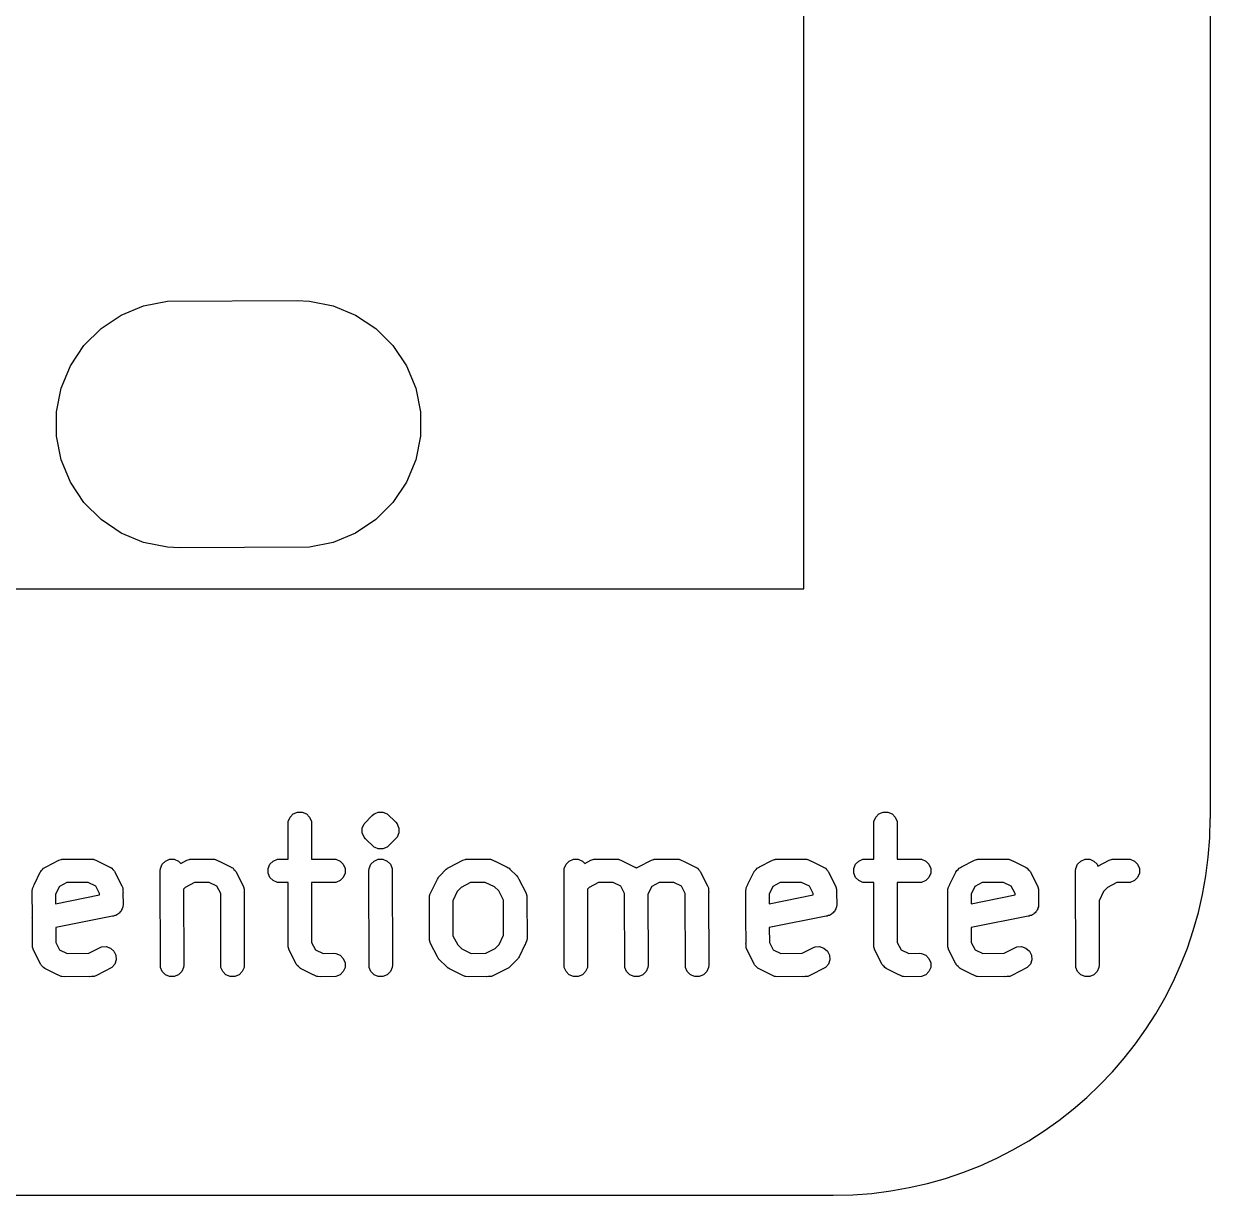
# Model space of a CAD drawing. Extents: x 199.3 to 243.4, y -155.2 to -124.3.
# Drawn here: x 233.33 to 243.4, y -151.6 to -141.65 of the extents above; entities that cross this region are included whole.
import ezdxf

# ---------------------------------------------------------------- set-up
doc = ezdxf.new("R2010")
doc.units = 0
doc.layers.add('BLACK', color=7, linetype='CONTINUOUS')

msp = doc.modelspace()

# ---------------------------------------------------------------- linework, layer by layer
at = {"layer": 'BLACK', "linetype": 'CONTINUOUS'}
for p, q in [((243.4, -132.4), (243.4, -148.4)), ((239.95, -146.45), (239.95, -134.35)), ((234.345201, -144.045213), (234.547082, -144.005056)), ((234.547082, -144.005056), (235.65, -144)), ((235.65, -144), (235.752918, -144.005056)), ((235.752918, -144.005056), (235.954799, -144.045213)), ((233.983887, -144.238339), (234.155033, -144.123983)), ((234.155033, -144.123983), (234.345201, -144.045213)), ((235.954799, -144.045213), (236.144967, -144.123983)), ((236.144967, -144.123983), (236.316113, -144.238339)), ((233.838339, -144.383887), (233.983887, -144.238339)), ((236.316113, -144.238339), (236.461661, -144.383887)), ((233.723983, -144.555033), (233.838339, -144.383887)), ((236.461661, -144.383887), (236.576017, -144.555033)), ((233.645213, -144.745201), (233.723983, -144.555033)), ((236.576017, -144.555033), (236.654787, -144.745201)), ((233.605056, -144.947082), (233.645213, -144.745201)), ((236.654787, -144.745201), (236.694944, -144.947082)), ((233.605056, -145.152918), (233.605056, -144.947082)), ((236.694944, -144.947082), (236.694944, -145.152918)), ((233.645213, -145.354799), (233.605056, -145.152918)), ((236.694944, -145.152918), (236.654787, -145.354799)), ((233.723983, -145.544967), (233.645213, -145.354799)), ((236.654787, -145.354799), (236.576017, -145.544967)), ((233.838339, -145.716113), (233.723983, -145.544967)), ((236.576017, -145.544967), (236.461661, -145.716113)), ((233.983887, -145.861661), (233.838339, -145.716113)), ((236.461661, -145.716113), (236.316113, -145.861661)), ((234.155033, -145.976017), (233.983887, -145.861661)), ((236.316113, -145.861661), (236.144967, -145.976017)), ((234.345201, -146.054787), (234.155033, -145.976017)), ((236.144967, -145.976017), (235.954799, -146.054787)), ((234.547082, -146.094944), (234.345201, -146.054787)), ((234.65, -146.1), (234.547082, -146.094944)), ((235.752918, -146.094944), (234.65, -146.1)), ((235.954799, -146.054787), (235.752918, -146.094944)), ((227.65, -146.45), (239.95, -146.45)), ((235.588281, -148.389185), (235.615871, -148.361595)), ((235.615871, -148.361595), (235.651919, -148.346663)), ((235.651919, -148.346663), (235.690937, -148.346663)), ((235.690937, -148.346663), (235.726985, -148.361595)), ((235.726985, -148.361595), (235.754575, -148.389185)), ((236.286431, -148.374032), (236.301584, -148.361595)), ((236.301584, -148.361595), (236.312142, -148.357221)), ((236.312142, -148.357221), (236.337633, -148.346663)), ((236.337633, -148.346663), (236.376651, -148.346663)), ((236.376651, -148.346663), (236.412699, -148.361595)), ((236.412699, -148.361595), (236.484995, -148.431174)), ((240.559709, -148.389185), (240.587299, -148.361595)), ((240.587299, -148.361595), (240.623347, -148.346663)), ((240.623347, -148.346663), (240.662365, -148.346663)), ((240.662365, -148.346663), (240.698413, -148.361595)), ((240.698413, -148.361595), (240.726003, -148.389185)), ((235.571428, -148.444742), (235.573349, -148.425233)), ((235.57198, -148.746294), (235.571428, -148.444742)), ((235.573349, -148.425233), (235.588281, -148.389185)), ((235.754575, -148.389185), (235.769507, -148.425233)), ((235.769507, -148.425233), (235.770094, -148.745495)), ((236.20192, -148.482376), (236.216852, -148.446328)), ((236.216852, -148.446328), (236.216853, -148.446327)), ((236.216853, -148.446327), (236.286431, -148.374032)), ((236.484995, -148.431174), (236.497432, -148.446327)), ((236.497432, -148.446327), (236.504163, -148.462579)), ((236.504163, -148.462579), (236.512363, -148.482376)), ((240.542856, -148.444742), (240.544777, -148.425233)), ((240.543408, -148.746294), (240.542856, -148.444742)), ((240.544777, -148.425233), (240.559709, -148.389185)), ((240.726003, -148.389185), (240.740935, -148.425233)), ((240.740935, -148.425233), (240.741522, -148.745495)), ((236.20192, -148.521394), (236.20192, -148.482376)), ((236.216852, -148.557442), (236.20192, -148.521394)), ((236.229288, -148.572596), (236.216852, -148.557442)), ((236.497432, -148.557443), (236.427853, -148.629739)), ((236.512363, -148.521394), (236.497432, -148.557443)), ((236.512363, -148.482376), (236.512363, -148.521394)), ((236.301584, -148.642175), (236.229288, -148.572596)), ((236.312142, -148.646548), (236.301584, -148.642175)), ((236.337633, -148.657107), (236.312142, -148.646548)), ((236.376651, -148.657107), (236.337633, -148.657107)), ((236.412699, -148.642175), (236.376651, -148.657107)), ((236.427853, -148.629739), (236.412699, -148.642175)), ((233.517387, -148.811753), (233.626708, -148.755299)), ((233.626708, -148.755299), (233.645016, -148.748293)), ((233.645016, -148.748293), (233.648599, -148.748038)), ((233.648599, -148.748038), (233.65192, -148.746663)), ((233.65192, -148.746663), (233.669912, -148.746523)), ((233.669912, -148.746523), (233.683937, -148.745527)), ((233.683937, -148.745527), (233.68654, -148.746394)), ((233.68654, -148.746394), (233.9, -148.744742)), ((233.9, -148.744742), (233.919509, -148.746663)), ((233.919509, -148.746663), (233.922829, -148.748038)), ((233.922829, -148.748038), (233.926413, -148.748293)), ((233.926413, -148.748293), (233.94409, -148.756845)), ((233.94409, -148.756845), (233.955557, -148.761595)), ((233.955557, -148.761595), (233.957102, -148.76314)), ((233.957102, -148.76314), (234.059008, -148.812442)), ((234.502567, -148.789185), (234.530157, -148.761595)), ((234.530157, -148.761595), (234.566205, -148.746663)), ((234.566205, -148.746663), (234.605223, -148.746663)), ((234.605223, -148.746663), (234.641271, -148.761595)), ((234.641271, -148.761595), (234.661349, -148.781673)), ((234.661349, -148.781673), (234.712421, -148.755299)), ((234.712421, -148.755299), (234.730729, -148.748293)), ((234.730729, -148.748293), (234.734312, -148.748038)), ((234.734312, -148.748038), (234.737633, -148.746663)), ((234.737633, -148.746663), (234.756308, -148.746475)), ((234.756308, -148.746475), (234.769649, -148.745527)), ((234.769649, -148.745527), (234.772019, -148.746317)), ((234.772019, -148.746317), (234.928571, -148.744742)), ((234.928571, -148.744742), (234.94808, -148.746663)), ((234.94808, -148.746663), (234.9514, -148.748038)), ((234.9514, -148.748038), (234.954984, -148.748293)), ((234.954984, -148.748293), (234.972661, -148.756845)), ((234.972661, -148.756845), (234.984128, -148.761595)), ((234.984128, -148.761595), (234.985673, -148.76314)), ((234.985673, -148.76314), (235.087579, -148.812442)), ((235.416852, -148.789185), (235.444442, -148.761595)), ((235.444442, -148.761595), (235.48049, -148.746663)), ((235.48049, -148.746663), (235.57198, -148.746294)), ((235.770094, -148.745495), (235.957142, -148.744742)), ((235.957142, -148.744742), (235.976651, -148.746663)), ((235.976651, -148.746663), (236.012699, -148.761595)), ((236.012699, -148.761595), (236.040289, -148.789185)), ((236.273995, -148.789185), (236.301585, -148.761595)), ((236.301585, -148.761595), (236.337633, -148.746663)), ((236.337633, -148.746663), (236.376651, -148.746663)), ((236.376651, -148.746663), (236.412699, -148.761595)), ((236.412699, -148.761595), (236.440289, -148.789185)), ((236.941655, -148.813975), (237.055278, -148.755299)), ((237.055278, -148.755299), (237.073586, -148.748293)), ((237.073586, -148.748293), (237.077169, -148.748038)), ((237.077169, -148.748038), (237.08049, -148.746663)), ((237.08049, -148.746663), (237.099165, -148.746475)), ((237.099165, -148.746475), (237.112506, -148.745527)), ((237.112506, -148.745527), (237.114876, -148.746317)), ((237.114876, -148.746317), (237.271428, -148.744742)), ((237.271428, -148.744742), (237.290937, -148.746663)), ((237.290937, -148.746663), (237.294257, -148.748038)), ((237.294257, -148.748038), (237.297841, -148.748293)), ((237.297841, -148.748293), (237.315518, -148.756845)), ((237.315518, -148.756845), (237.326985, -148.761595)), ((237.326985, -148.761595), (237.32853, -148.76314)), ((237.32853, -148.76314), (237.430436, -148.812442)), ((237.931138, -148.789185), (237.958728, -148.761595)), ((237.958728, -148.761595), (237.994776, -148.746663)), ((237.994776, -148.746663), (238.033794, -148.746663)), ((238.033794, -148.746663), (238.069842, -148.761595)), ((238.069842, -148.761595), (238.08992, -148.781673)), ((238.08992, -148.781673), (238.140992, -148.755299)), ((238.140992, -148.755299), (238.1593, -148.748293)), ((238.1593, -148.748293), (238.162883, -148.748038)), ((238.162883, -148.748038), (238.166204, -148.746663)), ((238.166204, -148.746663), (238.184879, -148.746475)), ((238.184879, -148.746475), (238.19822, -148.745527)), ((238.19822, -148.745527), (238.20059, -148.746317)), ((238.20059, -148.746317), (238.357142, -148.744742)), ((238.357142, -148.744742), (238.376651, -148.746663)), ((238.376651, -148.746663), (238.379971, -148.748038)), ((238.379971, -148.748038), (238.383555, -148.748293)), ((238.383555, -148.748293), (238.401232, -148.756845)), ((238.401232, -148.756845), (238.412699, -148.761595)), ((238.412699, -148.761595), (238.414244, -148.76314)), ((238.414244, -148.76314), (238.51615, -148.812442)), ((238.545959, -148.811752), (238.655278, -148.755299)), ((238.655278, -148.755299), (238.673586, -148.748293)), ((238.673586, -148.748293), (238.677169, -148.748038)), ((238.677169, -148.748038), (238.68049, -148.746663)), ((238.68049, -148.746663), (238.699166, -148.746475)), ((238.699166, -148.746475), (238.712507, -148.745527)), ((238.712507, -148.745527), (238.714876, -148.746317)), ((238.714876, -148.746317), (238.871428, -148.744742)), ((238.871428, -148.744742), (238.890937, -148.746663)), ((238.890937, -148.746663), (238.894257, -148.748038)), ((238.894257, -148.748038), (238.897841, -148.748293)), ((238.897841, -148.748293), (238.915515, -148.756843)), ((238.915515, -148.756843), (238.926985, -148.761595)), ((238.926985, -148.761595), (238.928531, -148.763141)), ((238.928531, -148.763141), (239.030435, -148.812443)), ((239.574529, -148.811753), (239.68385, -148.755299)), ((239.68385, -148.755299), (239.702158, -148.748293)), ((239.702158, -148.748293), (239.705741, -148.748038)), ((239.705741, -148.748038), (239.709062, -148.746663)), ((239.709062, -148.746663), (239.727054, -148.746523)), ((239.727054, -148.746523), (239.741079, -148.745527)), ((239.741079, -148.745527), (239.743682, -148.746394)), ((239.743682, -148.746394), (239.957142, -148.744742)), ((239.957142, -148.744742), (239.976651, -148.746663)), ((239.976651, -148.746663), (239.979971, -148.748038)), ((239.979971, -148.748038), (239.983555, -148.748293)), ((239.983555, -148.748293), (240.001232, -148.756845)), ((240.001232, -148.756845), (240.012699, -148.761595)), ((240.012699, -148.761595), (240.014244, -148.76314)), ((240.014244, -148.76314), (240.11615, -148.812442)), ((240.38828, -148.789185), (240.41587, -148.761595)), ((240.41587, -148.761595), (240.451918, -148.746663)), ((240.451918, -148.746663), (240.543408, -148.746294)), ((240.741522, -148.745495), (240.92857, -148.744742)), ((240.92857, -148.744742), (240.948079, -148.746663)), ((240.948079, -148.746663), (240.984127, -148.761595)), ((240.984127, -148.761595), (241.011717, -148.789185)), ((241.288814, -148.811753), (241.398135, -148.755299)), ((241.398135, -148.755299), (241.416443, -148.748293)), ((241.416443, -148.748293), (241.420026, -148.748038)), ((241.420026, -148.748038), (241.423347, -148.746663)), ((241.423347, -148.746663), (241.441339, -148.746523)), ((241.441339, -148.746523), (241.455364, -148.745527)), ((241.455364, -148.745527), (241.457967, -148.746394)), ((241.457967, -148.746394), (241.671427, -148.744742)), ((241.671427, -148.744742), (241.690936, -148.746663)), ((241.690936, -148.746663), (241.694256, -148.748038)), ((241.694256, -148.748038), (241.69784, -148.748293)), ((241.69784, -148.748293), (241.715517, -148.756845)), ((241.715517, -148.756845), (241.726984, -148.761595)), ((241.726984, -148.761595), (241.728529, -148.76314)), ((241.728529, -148.76314), (241.830435, -148.812442)), ((242.273994, -148.789185), (242.301584, -148.761595)), ((242.301584, -148.761595), (242.337632, -148.746663)), ((242.337632, -148.746663), (242.37665, -148.746663)), ((242.37665, -148.746663), (242.412698, -148.761595)), ((242.412698, -148.761595), (242.440288, -148.789185)), ((242.44647, -148.80411), (242.540991, -148.755299)), ((242.540991, -148.755299), (242.559299, -148.748293)), ((242.559299, -148.748293), (242.562882, -148.748038)), ((242.562882, -148.748038), (242.566203, -148.746663)), ((242.566203, -148.746663), (242.586293, -148.746374)), ((242.586293, -148.746374), (242.598219, -148.745527)), ((242.598219, -148.745527), (242.600164, -148.746175)), ((242.600164, -148.746175), (242.699998, -148.744742)), ((242.699998, -148.744742), (242.719507, -148.746663)), ((242.719507, -148.746663), (242.755555, -148.761595)), ((242.755555, -148.761595), (242.783145, -148.789185)), ((233.418398, -148.959068), (233.4677, -148.857163)), ((233.4677, -148.857163), (233.469754, -148.853898)), ((233.469754, -148.853898), (233.470267, -148.852362)), ((233.470267, -148.852362), (233.471926, -148.850447)), ((233.471926, -148.850447), (233.478143, -148.840573)), ((233.478143, -148.840573), (233.487615, -148.832357)), ((233.487615, -148.832357), (233.495831, -148.822885)), ((233.495831, -148.822885), (233.502523, -148.819428)), ((233.502523, -148.819428), (233.50762, -148.815009)), ((233.50762, -148.815009), (233.517387, -148.811753)), ((234.059008, -148.812442), (234.062272, -148.814496)), ((234.062272, -148.814496), (234.063809, -148.815009)), ((234.063809, -148.815009), (234.065723, -148.816668)), ((234.065723, -148.816668), (234.075598, -148.822885)), ((234.075598, -148.822885), (234.083813, -148.832357)), ((234.083813, -148.832357), (234.093286, -148.840573)), ((234.093286, -148.840573), (234.096742, -148.847265)), ((234.096742, -148.847265), (234.101162, -148.852362)), ((234.101162, -148.852362), (234.104417, -148.862129)), ((234.104417, -148.862129), (234.160872, -148.97145)), ((234.485714, -148.844742), (234.487635, -148.825233)), ((234.487635, -149.664251), (234.485714, -148.844742)), ((234.487635, -148.825233), (234.502567, -148.789185)), ((235.087579, -148.812442), (235.090843, -148.814496)), ((235.090843, -148.814496), (235.09238, -148.815009)), ((235.09238, -148.815009), (235.094294, -148.816668)), ((235.094294, -148.816668), (235.104169, -148.822885)), ((235.104169, -148.822885), (235.112384, -148.832357)), ((235.112384, -148.832357), (235.121857, -148.840573)), ((235.121857, -148.840573), (235.125313, -148.847265)), ((235.125313, -148.847265), (235.129733, -148.852362)), ((235.129733, -148.852362), (235.132988, -148.862129)), ((235.132988, -148.862129), (235.189443, -148.97145)), ((235.40192, -148.825233), (235.416852, -148.789185)), ((235.40192, -148.864251), (235.40192, -148.825233)), ((235.416852, -148.900299), (235.40192, -148.864251)), ((236.040289, -148.789185), (236.055221, -148.825233)), ((236.055221, -148.864251), (236.040289, -148.900299)), ((236.055221, -148.825233), (236.055221, -148.864251)), ((236.257142, -148.844742), (236.259063, -148.825233)), ((236.259063, -149.664251), (236.257142, -148.844742)), ((236.259063, -148.825233), (236.273995, -148.789185)), ((236.440289, -148.789185), (236.455221, -148.825233)), ((236.455221, -148.825233), (236.457142, -149.644742)), ((236.857988, -148.890416), (236.915003, -148.831175)), ((236.915003, -148.831175), (236.922669, -148.824882)), ((236.922669, -148.824882), (236.924402, -148.822885)), ((236.924402, -148.822885), (236.926293, -148.821908)), ((236.926293, -148.821908), (236.930156, -148.818738)), ((236.930156, -148.818738), (236.941655, -148.813975)), ((237.430436, -148.812442), (237.438834, -148.817728)), ((237.438834, -148.817728), (237.441271, -148.818738)), ((237.441271, -148.818738), (237.442845, -148.820253)), ((237.442845, -148.820253), (237.447026, -148.822885)), ((237.447026, -148.822885), (237.454325, -148.831302)), ((237.454325, -148.831302), (237.513567, -148.888317)), ((237.914285, -148.844742), (237.916206, -148.825233)), ((237.916206, -149.664251), (237.914285, -148.844742)), ((237.916206, -148.825233), (237.931138, -148.789185)), ((238.51615, -148.812442), (238.519414, -148.814496)), ((238.519414, -148.814496), (238.520951, -148.815009)), ((238.520951, -148.815009), (238.522865, -148.816668)), ((238.522865, -148.816668), (238.528981, -148.820519)), ((238.528981, -148.820519), (238.531091, -148.819429)), ((238.531091, -148.819429), (238.536189, -148.815009)), ((238.536189, -148.815009), (238.545959, -148.811752)), ((239.030435, -148.812443), (239.033696, -148.814495)), ((239.033696, -148.814495), (239.035236, -148.815009)), ((239.035236, -148.815009), (239.037152, -148.816671)), ((239.037152, -148.816671), (239.047025, -148.822885)), ((239.047025, -148.822885), (239.055241, -148.832358)), ((239.055241, -148.832358), (239.064713, -148.840573)), ((239.064713, -148.840573), (239.068167, -148.847263)), ((239.068167, -148.847263), (239.07259, -148.852362)), ((239.07259, -148.852362), (239.075846, -148.862133)), ((239.075846, -148.862133), (239.132299, -148.97145)), ((239.47554, -148.959068), (239.524842, -148.857163)), ((239.524842, -148.857163), (239.526896, -148.853898)), ((239.526896, -148.853898), (239.527409, -148.852362)), ((239.527409, -148.852362), (239.529068, -148.850447)), ((239.529068, -148.850447), (239.535285, -148.840573)), ((239.535285, -148.840573), (239.544757, -148.832357)), ((239.544757, -148.832357), (239.552973, -148.822885)), ((239.552973, -148.822885), (239.559665, -148.819428)), ((239.559665, -148.819428), (239.564762, -148.815009)), ((239.564762, -148.815009), (239.574529, -148.811753)), ((240.11615, -148.812442), (240.119414, -148.814496)), ((240.119414, -148.814496), (240.120951, -148.815009)), ((240.120951, -148.815009), (240.122865, -148.816668)), ((240.122865, -148.816668), (240.13274, -148.822885)), ((240.13274, -148.822885), (240.140955, -148.832357)), ((240.140955, -148.832357), (240.150428, -148.840573)), ((240.150428, -148.840573), (240.153884, -148.847265)), ((240.153884, -148.847265), (240.158304, -148.852362)), ((240.158304, -148.852362), (240.161559, -148.862129)), ((240.161559, -148.862129), (240.218014, -148.97145)), ((240.373348, -148.825233), (240.38828, -148.789185)), ((240.373348, -148.864251), (240.373348, -148.825233)), ((240.38828, -148.900299), (240.373348, -148.864251)), ((241.011717, -148.789185), (241.026649, -148.825233)), ((241.026649, -148.864251), (241.011717, -148.900299)), ((241.026649, -148.825233), (241.026649, -148.864251)), ((241.189825, -148.959068), (241.239127, -148.857163)), ((241.239127, -148.857163), (241.241181, -148.853898)), ((241.241181, -148.853898), (241.241694, -148.852362)), ((241.241694, -148.852362), (241.243353, -148.850447)), ((241.243353, -148.850447), (241.24957, -148.840573)), ((241.24957, -148.840573), (241.259042, -148.832357)), ((241.259042, -148.832357), (241.267258, -148.822885)), ((241.267258, -148.822885), (241.27395, -148.819428)), ((241.27395, -148.819428), (241.279047, -148.815009)), ((241.279047, -148.815009), (241.288814, -148.811753)), ((241.830435, -148.812442), (241.833699, -148.814496)), ((241.833699, -148.814496), (241.835236, -148.815009)), ((241.835236, -148.815009), (241.83715, -148.816668)), ((241.83715, -148.816668), (241.847025, -148.822885)), ((241.847025, -148.822885), (241.85524, -148.832357)), ((241.85524, -148.832357), (241.864713, -148.840573)), ((241.864713, -148.840573), (241.868169, -148.847265)), ((241.868169, -148.847265), (241.872589, -148.852362)), ((241.872589, -148.852362), (241.875844, -148.862129)), ((241.875844, -148.862129), (241.932299, -148.97145)), ((242.257141, -148.844742), (242.259062, -148.825233)), ((242.259062, -149.664251), (242.257141, -148.844742)), ((242.259062, -148.825233), (242.273994, -148.789185)), ((242.440288, -148.789185), (242.44647, -148.80411)), ((242.783145, -148.789185), (242.798077, -148.825233)), ((242.798077, -148.864251), (242.783145, -148.900299)), ((242.798077, -148.825233), (242.798077, -148.864251)), ((233.412103, -148.97208), (233.416853, -148.960614)), ((233.416853, -148.960614), (233.418398, -148.959068)), ((233.692389, -148.944579), (233.63017, -148.97671)), ((233.873859, -148.943174), (233.692389, -148.944579)), ((233.93946, -148.974912), (233.873859, -148.943174)), ((234.778199, -148.94453), (234.699136, -148.985359)), ((234.902645, -148.943278), (234.778199, -148.94453)), ((234.968031, -148.974912), (234.902645, -148.943278)), ((235.444442, -148.927889), (235.416852, -148.900299)), ((235.48049, -148.942821), (235.444442, -148.927889)), ((235.499999, -148.944742), (235.48049, -148.942821)), ((235.572343, -148.94445), (235.499999, -148.944742)), ((235.573284, -149.457592), (235.572343, -148.94445)), ((235.976651, -148.942821), (235.770457, -148.943652)), ((235.770457, -148.943652), (235.77139, -149.452593)), ((236.012699, -148.927889), (235.976651, -148.942821)), ((236.040289, -148.900299), (236.012699, -148.927889)), ((236.789826, -149.016211), (236.839128, -148.914306)), ((236.839128, -148.914306), (236.844414, -148.905907)), ((236.844414, -148.905907), (236.845424, -148.903471)), ((236.845424, -148.903471), (236.846939, -148.901896)), ((236.846939, -148.901896), (236.849571, -148.897716)), ((236.849571, -148.897716), (236.857988, -148.890416)), ((237.121056, -148.94453), (237.041993, -148.985359)), ((237.245502, -148.943278), (237.121056, -148.94453)), ((237.324001, -148.981255), (237.245502, -148.943278)), ((237.513567, -148.888317), (237.519861, -148.895986)), ((237.519861, -148.895986), (237.521857, -148.897717)), ((237.521857, -148.897717), (237.522832, -148.899605)), ((237.522832, -148.899605), (237.526004, -148.90347)), ((237.526004, -148.90347), (237.530769, -148.914975)), ((237.530769, -148.914975), (237.589442, -149.028593)), ((238.20677, -148.94453), (238.127707, -148.985359)), ((238.331216, -148.943278), (238.20677, -148.94453)), ((238.396602, -148.974912), (238.331216, -148.943278)), ((238.721055, -148.94453), (238.65874, -148.97671)), ((238.845501, -148.943278), (238.721055, -148.94453)), ((238.910887, -148.974912), (238.845501, -148.943278)), ((239.469245, -148.97208), (239.473995, -148.960614)), ((239.473995, -148.960614), (239.47554, -148.959068)), ((239.749531, -148.944579), (239.687312, -148.97671)), ((239.931001, -148.943174), (239.749531, -148.944579)), ((239.996602, -148.974912), (239.931001, -148.943174)), ((240.41587, -148.927889), (240.38828, -148.900299)), ((240.451918, -148.942821), (240.41587, -148.927889)), ((240.471427, -148.944742), (240.451918, -148.942821)), ((240.543771, -148.94445), (240.471427, -148.944742)), ((240.544712, -149.457592), (240.543771, -148.94445)), ((240.948079, -148.942821), (240.741885, -148.943652)), ((240.741885, -148.943652), (240.742818, -149.452593)), ((240.984127, -148.927889), (240.948079, -148.942821)), ((241.011717, -148.900299), (240.984127, -148.927889)), ((241.18353, -148.97208), (241.18828, -148.960614)), ((241.18828, -148.960614), (241.189825, -148.959068)), ((241.463816, -148.944579), (241.401597, -148.97671)), ((241.645286, -148.943174), (241.463816, -148.944579)), ((241.710887, -148.974912), (241.645286, -148.943174)), ((242.606949, -148.944437), (242.527706, -148.985359)), ((242.719507, -148.942821), (242.606949, -148.944437)), ((242.755555, -148.927889), (242.719507, -148.942821)), ((242.783145, -148.900299), (242.755555, -148.927889)), ((233.4, -149.016171), (233.401921, -148.996662)), ((233.400903, -149.240281), (233.4, -149.016171)), ((233.401921, -148.996662), (233.403296, -148.993341)), ((233.403296, -148.993341), (233.403551, -148.989758)), ((233.403551, -148.989758), (233.412103, -148.97208)), ((233.63017, -148.97671), (233.598264, -149.042658)), ((233.598264, -149.042658), (233.598594, -149.124547)), ((233.598594, -149.124547), (233.971895, -149.048648)), ((233.971733, -149.037407), (233.93946, -148.974912)), ((233.971895, -149.048648), (233.971733, -149.037407)), ((234.160872, -148.97145), (234.167878, -148.989758)), ((234.167878, -148.989758), (234.168132, -148.993341)), ((234.168132, -148.993341), (234.169508, -148.996662)), ((234.169508, -148.996662), (234.169796, -149.016753)), ((234.169796, -149.016753), (234.170644, -149.028679)), ((234.170644, -149.028679), (234.169995, -149.030624)), ((234.169995, -149.030624), (234.171427, -149.130343)), ((234.699136, -148.985359), (234.684204, -149.000874)), ((234.684204, -149.000874), (234.685714, -149.644742)), ((235.000061, -149.036936), (234.968031, -148.974912)), ((235.001921, -149.664251), (235.000061, -149.036936)), ((235.189443, -148.97145), (235.196449, -148.989758)), ((235.196449, -148.989758), (235.196703, -148.993341)), ((235.196703, -148.993341), (235.198079, -148.996662)), ((235.198079, -148.996662), (235.198128, -149.013391)), ((235.198128, -149.013391), (235.199215, -149.028679)), ((235.199215, -149.028679), (235.198183, -149.031774)), ((235.198183, -149.031774), (235.2, -149.644742)), ((236.771428, -149.073314), (236.773349, -149.053805)), ((236.773349, -149.053805), (236.774724, -149.050484)), ((236.774724, -149.050484), (236.774979, -149.046901)), ((236.774979, -149.046901), (236.783531, -149.029223)), ((236.783531, -149.029223), (236.788281, -149.017757)), ((236.788281, -149.017757), (236.789826, -149.016211)), ((237.007941, -149.02074), (236.96975, -149.099681)), ((237.041993, -148.985359), (237.007941, -149.02074)), ((237.359383, -149.015308), (237.324001, -148.981255)), ((237.400109, -149.094173), (237.359383, -149.015308)), ((237.589442, -149.028593), (237.596448, -149.046902)), ((237.596448, -149.046902), (237.596702, -149.050484)), ((237.596702, -149.050484), (237.598078, -149.053805)), ((237.598078, -149.053805), (237.598169, -149.071129)), ((237.598169, -149.071129), (237.599214, -149.085822)), ((238.127707, -148.985359), (238.112775, -149.000874)), ((238.112775, -149.000874), (238.114285, -149.644742)), ((238.428632, -149.036936), (238.396602, -148.974912)), ((238.430492, -149.664251), (238.428632, -149.036936)), ((238.65874, -148.97671), (238.626786, -149.042758)), ((238.626786, -149.042758), (238.628571, -149.644742)), ((238.942917, -149.036936), (238.910887, -148.974912)), ((238.944777, -149.664251), (238.942917, -149.036936)), ((239.132299, -148.97145), (239.139305, -148.989758)), ((239.139305, -148.989758), (239.139559, -148.993341)), ((239.139559, -148.993341), (239.140935, -148.996662)), ((239.140935, -148.996662), (239.140984, -149.013391)), ((239.140984, -149.013391), (239.142071, -149.028679)), ((239.142071, -149.028679), (239.141039, -149.031774)), ((239.141039, -149.031774), (239.142856, -149.644742)), ((239.457142, -149.016171), (239.459063, -148.996662)), ((239.458045, -149.240281), (239.457142, -149.016171)), ((239.459063, -148.996662), (239.460438, -148.993341)), ((239.460438, -148.993341), (239.460693, -148.989758)), ((239.460693, -148.989758), (239.469245, -148.97208)), ((239.687312, -148.97671), (239.655406, -149.042658)), ((239.655406, -149.042658), (239.655736, -149.124547)), ((239.655736, -149.124547), (240.029037, -149.048648)), ((240.028875, -149.037407), (239.996602, -148.974912)), ((240.029037, -149.048648), (240.028875, -149.037407)), ((240.218014, -148.97145), (240.22502, -148.989758)), ((240.22502, -148.989758), (240.225274, -148.993341)), ((240.225274, -148.993341), (240.22665, -148.996662)), ((240.22665, -148.996662), (240.226938, -149.016753)), ((240.226938, -149.016753), (240.227786, -149.028679)), ((240.227786, -149.028679), (240.227137, -149.030624)), ((240.227137, -149.030624), (240.228569, -149.130343)), ((241.171427, -149.016171), (241.173348, -148.996662)), ((241.17233, -149.240281), (241.171427, -149.016171)), ((241.173348, -148.996662), (241.174723, -148.993341)), ((241.174723, -148.993341), (241.174978, -148.989758)), ((241.174978, -148.989758), (241.18353, -148.97208)), ((241.401597, -148.97671), (241.369691, -149.042658)), ((241.369691, -149.042658), (241.370021, -149.124547)), ((241.370021, -149.124547), (241.743322, -149.048648)), ((241.74316, -149.037407), (241.710887, -148.974912)), ((241.743322, -149.048648), (241.74316, -149.037407)), ((241.932299, -148.97145), (241.939305, -148.989758)), ((241.939305, -148.989758), (241.939559, -148.993341)), ((241.939559, -148.993341), (241.940935, -148.996662)), ((241.940935, -148.996662), (241.941223, -149.016753)), ((241.941223, -149.016753), (241.942071, -149.028679)), ((241.942071, -149.028679), (241.941422, -149.030624)), ((241.941422, -149.030624), (241.942854, -149.130343)), ((242.493654, -149.02074), (242.455861, -149.098858)), ((242.527706, -148.985359), (242.493654, -149.02074)), ((234.163857, -149.168629), (234.158365, -149.176866)), ((234.165758, -149.159018), (234.163857, -149.168629)), ((234.169508, -149.149966), (234.165758, -149.159018)), ((234.171429, -149.130457), (234.169508, -149.149966)), ((234.171427, -149.130343), (234.171429, -149.130352)), ((234.171429, -149.130352), (234.171427, -149.130359)), ((234.171427, -149.130359), (234.171429, -149.130457)), ((236.773164, -149.40081), (236.771428, -149.073314)), ((236.96975, -149.099681), (236.971317, -149.39531)), ((237.401676, -149.389803), (237.400109, -149.094173)), ((237.599214, -149.085822), (237.598262, -149.088675)), ((237.598262, -149.088675), (237.599999, -149.416171)), ((240.220999, -149.168629), (240.215507, -149.176866)), ((240.2229, -149.159018), (240.220999, -149.168629)), ((240.22665, -149.149966), (240.2229, -149.159018)), ((240.228571, -149.130457), (240.22665, -149.149966)), ((240.228569, -149.130343), (240.228571, -149.130352)), ((240.228571, -149.130352), (240.228569, -149.130359)), ((240.228569, -149.130359), (240.228571, -149.130457)), ((241.935284, -149.168629), (241.929792, -149.176866)), ((241.937185, -149.159018), (241.935284, -149.168629)), ((241.940935, -149.149966), (241.937185, -149.159018)), ((241.942856, -149.130457), (241.940935, -149.149966)), ((241.942854, -149.130343), (241.942856, -149.130352)), ((241.942856, -149.130352), (241.942854, -149.130359)), ((241.942854, -149.130359), (241.942856, -149.130457)), ((242.455861, -149.098858), (242.457141, -149.644742)), ((233.4, -149.244847), (233.400903, -149.240281)), ((233.40094, -149.249549), (233.4, -149.244847)), ((233.401779, -149.457822), (233.40094, -149.249549)), ((234.081607, -149.228536), (233.599408, -149.326575)), ((234.090938, -149.228536), (234.081607, -149.228536)), ((234.099933, -149.224809), (234.090938, -149.228536)), ((234.109794, -149.222805), (234.099933, -149.224809)), ((234.117934, -149.217353), (234.109794, -149.222805)), ((234.126986, -149.213604), (234.117934, -149.217353)), ((234.133987, -149.206602), (234.126986, -149.213604)), ((234.142213, -149.201094), (234.133987, -149.206602)), ((234.147647, -149.192942), (234.142213, -149.201094)), ((234.154576, -149.186014), (234.147647, -149.192942)), ((234.158365, -149.176866), (234.154576, -149.186014)), ((239.457142, -149.244847), (239.458045, -149.240281)), ((239.458082, -149.249549), (239.457142, -149.244847)), ((239.458921, -149.457822), (239.458082, -149.249549)), ((240.138749, -149.228536), (239.65655, -149.326575)), ((240.14808, -149.228536), (240.138749, -149.228536)), ((240.157075, -149.224809), (240.14808, -149.228536)), ((240.166936, -149.222805), (240.157075, -149.224809)), ((240.175076, -149.217353), (240.166936, -149.222805)), ((240.184128, -149.213604), (240.175076, -149.217353)), ((240.191129, -149.206602), (240.184128, -149.213604)), ((240.199355, -149.201094), (240.191129, -149.206602)), ((240.204789, -149.192942), (240.199355, -149.201094)), ((240.211718, -149.186014), (240.204789, -149.192942)), ((240.215507, -149.176866), (240.211718, -149.186014)), ((241.171427, -149.244847), (241.17233, -149.240281)), ((241.172367, -149.249549), (241.171427, -149.244847)), ((241.173206, -149.457822), (241.172367, -149.249549)), ((241.853034, -149.228536), (241.370835, -149.326575)), ((241.862365, -149.228536), (241.853034, -149.228536)), ((241.87136, -149.224809), (241.862365, -149.228536)), ((241.881221, -149.222805), (241.87136, -149.224809)), ((241.889361, -149.217353), (241.881221, -149.222805)), ((241.898413, -149.213604), (241.889361, -149.217353)), ((241.905414, -149.206602), (241.898413, -149.213604)), ((241.91364, -149.201094), (241.905414, -149.206602)), ((241.919074, -149.192942), (241.91364, -149.201094)), ((241.926003, -149.186014), (241.919074, -149.192942)), ((241.929792, -149.176866), (241.926003, -149.186014)), ((233.599408, -149.326575), (233.599916, -149.452505)), ((239.65655, -149.326575), (239.657058, -149.452505)), ((241.370835, -149.326575), (241.371343, -149.452505)), ((233.400785, -149.460807), (233.401779, -149.457822)), ((233.401852, -149.475827), (233.400785, -149.460807)), ((233.599916, -149.452505), (233.631968, -149.514572)), ((235.572213, -149.460807), (235.573284, -149.457592)), ((235.573318, -149.476367), (235.572213, -149.460807)), ((235.77139, -149.452593), (235.803396, -149.514572)), ((236.772213, -149.403664), (236.773164, -149.40081)), ((236.773257, -149.418356), (236.772213, -149.403664)), ((236.773349, -149.43568), (236.773257, -149.418356)), ((236.774724, -149.439), (236.773349, -149.43568)), ((236.774979, -149.442584), (236.774724, -149.439)), ((236.781985, -149.460892), (236.774979, -149.442584)), ((236.84066, -149.574514), (236.781985, -149.460892)), ((236.971317, -149.39531), (237.012045, -149.474178)), ((237.012045, -149.474178), (237.047424, -149.508227)), ((237.329435, -149.504125), (237.363485, -149.468745)), ((237.363485, -149.468745), (237.401676, -149.389803)), ((237.5816, -149.473273), (237.5323, -149.575178)), ((237.583146, -149.471728), (237.5816, -149.473273)), ((237.587897, -149.460256), (237.583146, -149.471728)), ((237.596448, -149.442583), (237.587897, -149.460256)), ((237.596702, -149.439), (237.596448, -149.442583)), ((237.598078, -149.43568), (237.596702, -149.439)), ((237.599999, -149.416171), (237.598078, -149.43568)), ((239.457927, -149.460807), (239.458921, -149.457822)), ((239.458994, -149.475827), (239.457927, -149.460807)), ((239.657058, -149.452505), (239.68911, -149.514572)), ((240.543641, -149.460807), (240.544712, -149.457592)), ((240.544746, -149.476367), (240.543641, -149.460807)), ((240.742818, -149.452593), (240.774824, -149.514572)), ((241.172212, -149.460807), (241.173206, -149.457822)), ((241.173279, -149.475827), (241.172212, -149.460807)), ((241.371343, -149.452505), (241.403395, -149.514572)), ((233.401921, -149.492823), (233.401852, -149.475827)), ((233.403296, -149.496143), (233.401921, -149.492823)), ((233.403551, -149.499727), (233.403296, -149.496143)), ((233.410557, -149.518035), (233.403551, -149.499727)), ((233.46701, -149.627353), (233.410557, -149.518035)), ((233.631968, -149.514572), (233.697568, -149.546309)), ((233.697568, -149.546309), (233.87904, -149.544904)), ((233.87904, -149.544904), (233.969565, -149.498157)), ((233.969565, -149.498157), (233.987874, -149.491151)), ((233.987874, -149.491151), (234.026794, -149.488385)), ((234.026794, -149.488385), (234.06381, -149.500724)), ((234.06381, -149.500724), (234.093286, -149.526289)), ((234.093286, -149.526289), (234.110735, -149.561188)), ((234.110735, -149.561188), (234.113501, -149.600108)), ((235.573349, -149.492823), (235.573318, -149.476367)), ((235.574724, -149.496143), (235.573349, -149.492823)), ((235.574979, -149.499727), (235.574724, -149.496143)), ((235.581985, -149.518035), (235.574979, -149.499727)), ((235.638438, -149.627355), (235.581985, -149.518035)), ((235.803396, -149.514572), (235.868389, -149.546016)), ((235.868389, -149.546016), (235.957142, -149.544742)), ((235.957142, -149.544742), (235.976651, -149.546663)), ((235.976651, -149.546663), (236.012699, -149.561595)), ((236.012699, -149.561595), (236.040289, -149.589185)), ((236.845424, -149.586014), (236.84066, -149.574514)), ((237.047424, -149.508227), (237.125924, -149.546205)), ((237.125924, -149.546205), (237.250372, -149.544953)), ((237.250372, -149.544953), (237.329435, -149.504125)), ((239.459063, -149.492823), (239.458994, -149.475827)), ((239.460438, -149.496143), (239.459063, -149.492823)), ((239.460693, -149.499727), (239.460438, -149.496143)), ((239.467699, -149.518035), (239.460693, -149.499727)), ((239.524152, -149.627353), (239.467699, -149.518035)), ((239.68911, -149.514572), (239.75471, -149.546309)), ((239.75471, -149.546309), (239.936182, -149.544904)), ((239.936182, -149.544904), (240.026707, -149.498157)), ((240.026707, -149.498157), (240.045016, -149.491151)), ((240.045016, -149.491151), (240.083936, -149.488385)), ((240.083936, -149.488385), (240.120952, -149.500724)), ((240.120952, -149.500724), (240.150428, -149.526289)), ((240.150428, -149.526289), (240.167877, -149.561188)), ((240.167877, -149.561188), (240.170643, -149.600108)), ((240.544777, -149.492823), (240.544746, -149.476367)), ((240.546152, -149.496143), (240.544777, -149.492823)), ((240.546407, -149.499727), (240.546152, -149.496143)), ((240.553413, -149.518035), (240.546407, -149.499727)), ((240.609866, -149.627355), (240.553413, -149.518035)), ((240.774824, -149.514572), (240.839817, -149.546016)), ((240.839817, -149.546016), (240.92857, -149.544742)), ((240.92857, -149.544742), (240.948079, -149.546663)), ((240.948079, -149.546663), (240.984127, -149.561595)), ((240.984127, -149.561595), (241.011717, -149.589185)), ((241.173348, -149.492823), (241.173279, -149.475827)), ((241.174723, -149.496143), (241.173348, -149.492823)), ((241.174978, -149.499727), (241.174723, -149.496143)), ((241.181984, -149.518035), (241.174978, -149.499727)), ((241.238437, -149.627353), (241.181984, -149.518035)), ((241.403395, -149.514572), (241.468995, -149.546309)), ((241.468995, -149.546309), (241.650467, -149.544904)), ((241.650467, -149.544904), (241.740992, -149.498157)), ((241.740992, -149.498157), (241.759301, -149.491151)), ((241.759301, -149.491151), (241.798221, -149.488385)), ((241.798221, -149.488385), (241.835237, -149.500724)), ((241.835237, -149.500724), (241.864713, -149.526289)), ((241.864713, -149.526289), (241.882162, -149.561188)), ((241.882162, -149.561188), (241.884928, -149.600108)), ((233.470267, -149.637124), (233.46701, -149.627353)), ((233.474687, -149.642221), (233.470267, -149.637124)), ((233.478143, -149.648912), (233.474687, -149.642221)), ((233.487617, -149.657128), (233.478143, -149.648912)), ((233.495832, -149.6666), (233.487617, -149.657128)), ((233.505703, -149.672813), (233.495832, -149.6666)), ((233.50762, -149.674476), (233.505703, -149.672813)), ((233.509158, -149.674989), (233.50762, -149.674476)), ((233.512422, -149.677043), (233.509158, -149.674989)), ((234.075597, -149.6666), (233.944721, -149.734185)), ((234.101162, -149.637124), (234.075597, -149.6666)), ((234.113501, -149.600108), (234.101162, -149.637124)), ((234.502567, -149.700299), (234.487635, -149.664251)), ((234.683793, -149.664251), (234.668861, -149.700299)), ((234.685714, -149.644742), (234.683793, -149.664251)), ((235.016853, -149.700299), (235.001921, -149.664251)), ((235.198079, -149.664251), (235.183147, -149.700299)), ((235.2, -149.644742), (235.198079, -149.664251)), ((235.641695, -149.637123), (235.638438, -149.627355)), ((235.646114, -149.642218), (235.641695, -149.637123)), ((235.649571, -149.648912), (235.646114, -149.642218)), ((235.659046, -149.657129), (235.649571, -149.648912)), ((235.66726, -149.6666), (235.659046, -149.657129)), ((235.677131, -149.672813), (235.66726, -149.6666)), ((235.679048, -149.674476), (235.677131, -149.672813)), ((235.680586, -149.674989), (235.679048, -149.674476)), ((235.68385, -149.677043), (235.680586, -149.674989)), ((236.040289, -149.589185), (236.055221, -149.625233)), ((236.055221, -149.664251), (236.040289, -149.700299)), ((236.055221, -149.625233), (236.055221, -149.664251)), ((236.273995, -149.700299), (236.259063, -149.664251)), ((236.455221, -149.664251), (236.440289, -149.700299)), ((236.457142, -149.644742), (236.455221, -149.664251)), ((236.848593, -149.589876), (236.845424, -149.586014)), ((236.849571, -149.591769), (236.848593, -149.589876)), ((236.851568, -149.593501), (236.849571, -149.591769)), ((236.85786, -149.601168), (236.851568, -149.593501)), ((236.917111, -149.658192), (236.85786, -149.601168)), ((236.924403, -149.6666), (236.917111, -149.658192)), ((236.928577, -149.669227), (236.924403, -149.6666)), ((236.930156, -149.670747), (236.928577, -149.669227)), ((236.932597, -149.671758), (236.930156, -149.670747)), ((236.940993, -149.677043), (236.932597, -149.671758)), ((237.429765, -149.675512), (237.316149, -149.734185)), ((237.441271, -149.670747), (237.429765, -149.675512)), ((237.445135, -149.667575), (237.441271, -149.670747)), ((237.447025, -149.6666), (237.445135, -149.667575)), ((237.448755, -149.664605), (237.447025, -149.6666)), ((237.456425, -149.658311), (237.448755, -149.664605)), ((237.513448, -149.599061), (237.456425, -149.658311)), ((237.521857, -149.591768), (237.513448, -149.599061)), ((237.524484, -149.587593), (237.521857, -149.591768)), ((237.526004, -149.586015), (237.524484, -149.587593)), ((237.527015, -149.583573), (237.526004, -149.586015)), ((237.5323, -149.575178), (237.527015, -149.583573)), ((237.931138, -149.700299), (237.916206, -149.664251)), ((238.112364, -149.664251), (238.097432, -149.700299)), ((238.114285, -149.644742), (238.112364, -149.664251)), ((238.445424, -149.700299), (238.430492, -149.664251)), ((238.62665, -149.664251), (238.611718, -149.700299)), ((238.628571, -149.644742), (238.62665, -149.664251)), ((238.959709, -149.700299), (238.944777, -149.664251)), ((239.140935, -149.664251), (239.126003, -149.700299)), ((239.142856, -149.644742), (239.140935, -149.664251)), ((239.527409, -149.637124), (239.524152, -149.627353)), ((239.531829, -149.642221), (239.527409, -149.637124)), ((239.535285, -149.648912), (239.531829, -149.642221)), ((239.544759, -149.657128), (239.535285, -149.648912)), ((239.552974, -149.6666), (239.544759, -149.657128)), ((239.562845, -149.672813), (239.552974, -149.6666)), ((239.564762, -149.674476), (239.562845, -149.672813)), ((239.5663, -149.674989), (239.564762, -149.674476)), ((239.569564, -149.677043), (239.5663, -149.674989)), ((240.132739, -149.6666), (240.001863, -149.734185)), ((240.158304, -149.637124), (240.132739, -149.6666)), ((240.170643, -149.600108), (240.158304, -149.637124)), ((240.613123, -149.637123), (240.609866, -149.627355)), ((240.617542, -149.642218), (240.613123, -149.637123)), ((240.620999, -149.648912), (240.617542, -149.642218)), ((240.630474, -149.657129), (240.620999, -149.648912)), ((240.638688, -149.6666), (240.630474, -149.657129)), ((240.648559, -149.672813), (240.638688, -149.6666)), ((240.650476, -149.674476), (240.648559, -149.672813)), ((240.652014, -149.674989), (240.650476, -149.674476)), ((240.655278, -149.677043), (240.652014, -149.674989)), ((241.011717, -149.589185), (241.026649, -149.625233)), ((241.026649, -149.664251), (241.011717, -149.700299)), ((241.026649, -149.625233), (241.026649, -149.664251)), ((241.241694, -149.637124), (241.238437, -149.627353)), ((241.246114, -149.642221), (241.241694, -149.637124)), ((241.24957, -149.648912), (241.246114, -149.642221)), ((241.259044, -149.657128), (241.24957, -149.648912)), ((241.267259, -149.6666), (241.259044, -149.657128)), ((241.27713, -149.672813), (241.267259, -149.6666)), ((241.279047, -149.674476), (241.27713, -149.672813)), ((241.280585, -149.674989), (241.279047, -149.674476)), ((241.283849, -149.677043), (241.280585, -149.674989)), ((241.847024, -149.6666), (241.716148, -149.734185)), ((241.872589, -149.637124), (241.847024, -149.6666)), ((241.884928, -149.600108), (241.872589, -149.637124)), ((242.273994, -149.700299), (242.259062, -149.664251)), ((242.45522, -149.664251), (242.440288, -149.700299)), ((242.457141, -149.644742), (242.45522, -149.664251)), ((233.614326, -149.726343), (233.512422, -149.677043)), ((233.615872, -149.727889), (233.614326, -149.726343)), ((233.627343, -149.73264), (233.615872, -149.727889)), ((233.645017, -149.741191), (233.627343, -149.73264)), ((233.648599, -149.741445), (233.645017, -149.741191)), ((233.65192, -149.742821), (233.648599, -149.741445)), ((233.671429, -149.744742), (233.65192, -149.742821)), ((233.884888, -149.743089), (233.671429, -149.744742)), ((233.887492, -149.743957), (233.884888, -149.743089)), ((233.901516, -149.74296), (233.887492, -149.743957)), ((233.919509, -149.742821), (233.901516, -149.74296)), ((233.922829, -149.741445), (233.919509, -149.742821)), ((233.926412, -149.741191), (233.922829, -149.741445)), ((233.944721, -149.734185), (233.926412, -149.741191)), ((234.530157, -149.727889), (234.502567, -149.700299)), ((234.566205, -149.742821), (234.530157, -149.727889)), ((234.605223, -149.742821), (234.566205, -149.742821)), ((234.641271, -149.727889), (234.605223, -149.742821)), ((234.668861, -149.700299), (234.641271, -149.727889)), ((235.044443, -149.727889), (235.016853, -149.700299)), ((235.080491, -149.742821), (235.044443, -149.727889)), ((235.119509, -149.742821), (235.080491, -149.742821)), ((235.155557, -149.727889), (235.119509, -149.742821)), ((235.183147, -149.700299), (235.155557, -149.727889)), ((235.785753, -149.726343), (235.68385, -149.677043)), ((235.787299, -149.727889), (235.785753, -149.726343)), ((235.798765, -149.732638), (235.787299, -149.727889)), ((235.816443, -149.741191), (235.798765, -149.732638)), ((235.820026, -149.741445), (235.816443, -149.741191)), ((235.823347, -149.742821), (235.820026, -149.741445)), ((235.842856, -149.744742), (235.823347, -149.742821)), ((235.976651, -149.742821), (235.842856, -149.744742)), ((236.012699, -149.727889), (235.976651, -149.742821)), ((236.040289, -149.700299), (236.012699, -149.727889)), ((236.301585, -149.727889), (236.273995, -149.700299)), ((236.337633, -149.742821), (236.301585, -149.727889)), ((236.376651, -149.742821), (236.337633, -149.742821)), ((236.412699, -149.727889), (236.376651, -149.742821)), ((236.440289, -149.700299), (236.412699, -149.727889)), ((237.042896, -149.726343), (236.940993, -149.677043)), ((237.044442, -149.727889), (237.042896, -149.726343)), ((237.055908, -149.732638), (237.044442, -149.727889)), ((237.073586, -149.741191), (237.055908, -149.732638)), ((237.077169, -149.741445), (237.073586, -149.741191)), ((237.08049, -149.742821), (237.077169, -149.741445)), ((237.099999, -149.744742), (237.08049, -149.742821)), ((237.256549, -149.743166), (237.099999, -149.744742)), ((237.25892, -149.743957), (237.256549, -149.743166)), ((237.27226, -149.743008), (237.25892, -149.743957)), ((237.290937, -149.742821), (237.27226, -149.743008)), ((237.294257, -149.741445), (237.290937, -149.742821)), ((237.29784, -149.741191), (237.294257, -149.741445)), ((237.316149, -149.734185), (237.29784, -149.741191)), ((237.958728, -149.727889), (237.931138, -149.700299)), ((237.994776, -149.742821), (237.958728, -149.727889)), ((238.033794, -149.742821), (237.994776, -149.742821)), ((238.069842, -149.727889), (238.033794, -149.742821)), ((238.097432, -149.700299), (238.069842, -149.727889)), ((238.473014, -149.727889), (238.445424, -149.700299)), ((238.509062, -149.742821), (238.473014, -149.727889)), ((238.54808, -149.742821), (238.509062, -149.742821)), ((238.584128, -149.727889), (238.54808, -149.742821)), ((238.611718, -149.700299), (238.584128, -149.727889)), ((238.987299, -149.727889), (238.959709, -149.700299)), ((239.023347, -149.742821), (238.987299, -149.727889)), ((239.062365, -149.742821), (239.023347, -149.742821)), ((239.098413, -149.727889), (239.062365, -149.742821)), ((239.126003, -149.700299), (239.098413, -149.727889)), ((239.671468, -149.726343), (239.569564, -149.677043)), ((239.673014, -149.727889), (239.671468, -149.726343)), ((239.684485, -149.73264), (239.673014, -149.727889)), ((239.702159, -149.741191), (239.684485, -149.73264)), ((239.705741, -149.741445), (239.702159, -149.741191)), ((239.709062, -149.742821), (239.705741, -149.741445)), ((239.728571, -149.744742), (239.709062, -149.742821)), ((239.94203, -149.743089), (239.728571, -149.744742)), ((239.944634, -149.743957), (239.94203, -149.743089)), ((239.958658, -149.74296), (239.944634, -149.743957)), ((239.976651, -149.742821), (239.958658, -149.74296)), ((239.979971, -149.741445), (239.976651, -149.742821)), ((239.983554, -149.741191), (239.979971, -149.741445)), ((240.001863, -149.734185), (239.983554, -149.741191)), ((240.757181, -149.726343), (240.655278, -149.677043)), ((240.758727, -149.727889), (240.757181, -149.726343)), ((240.770193, -149.732638), (240.758727, -149.727889)), ((240.787871, -149.741191), (240.770193, -149.732638)), ((240.791454, -149.741445), (240.787871, -149.741191)), ((240.794775, -149.742821), (240.791454, -149.741445)), ((240.814284, -149.744742), (240.794775, -149.742821)), ((240.948079, -149.742821), (240.814284, -149.744742)), ((240.984127, -149.727889), (240.948079, -149.742821)), ((241.011717, -149.700299), (240.984127, -149.727889)), ((241.385753, -149.726343), (241.283849, -149.677043)), ((241.387299, -149.727889), (241.385753, -149.726343)), ((241.39877, -149.73264), (241.387299, -149.727889)), ((241.416444, -149.741191), (241.39877, -149.73264)), ((241.420026, -149.741445), (241.416444, -149.741191)), ((241.423347, -149.742821), (241.420026, -149.741445)), ((241.442856, -149.744742), (241.423347, -149.742821)), ((241.656315, -149.743089), (241.442856, -149.744742)), ((241.658919, -149.743957), (241.656315, -149.743089)), ((241.672943, -149.74296), (241.658919, -149.743957)), ((241.690936, -149.742821), (241.672943, -149.74296)), ((241.694256, -149.741445), (241.690936, -149.742821)), ((241.697839, -149.741191), (241.694256, -149.741445)), ((241.716148, -149.734185), (241.697839, -149.741191)), ((242.301584, -149.727889), (242.273994, -149.700299)), ((242.337632, -149.742821), (242.301584, -149.727889)), ((242.37665, -149.742821), (242.337632, -149.742821)), ((242.412698, -149.727889), (242.37665, -149.742821)), ((242.440288, -149.700299), (242.412698, -149.727889)), ((208.2, -151.6), (240.2, -151.6))]:
    msp.add_line(p, q, dxfattribs=at)
at = {"layer": 'BLACK'}
msp.add_arc((240.2, -148.4), 3.2, -90, 0, dxfattribs=at)

doc.saveas('drawing.dxf')
